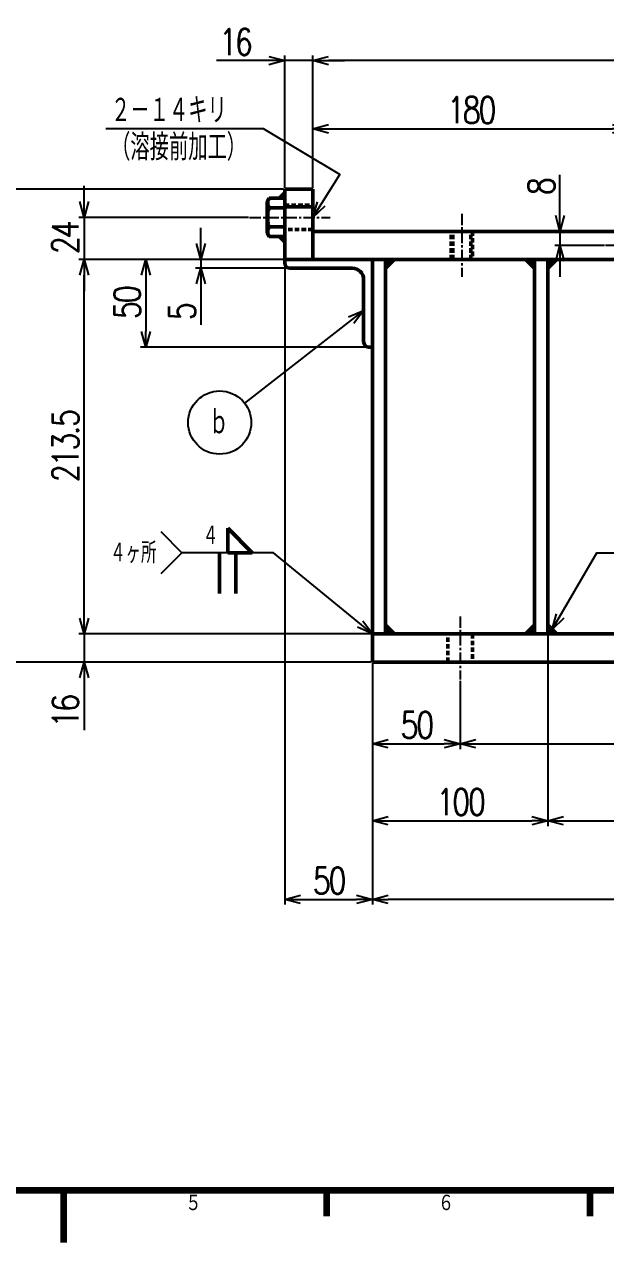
# Model space of a CAD drawing. Header units: millimetres. Extents: x -1152 to 630, y -346 to 914.
# Drawn here: x -544 to -213, y -331 to 363 of the extents above; entities that cross this region are included whole.
import ezdxf

# ---------------------------------------------------------------- set-up
doc = ezdxf.new("R2010")
doc.units = ezdxf.units.MM
doc.header["$LTSCALE"] = 0.20156
doc.linetypes.add('CENTER', pattern=[50.8, 31.75, -6.35, 6.35, -6.35])
doc.linetypes.add('DASHED', pattern=[19.05, 12.7, -6.35])
for name, color, linetype in [('NoLayerName_001', 7, 'Continuous'), ('NoLayerName_002', 7, 'Continuous'), ('NoLayerName_004', 7, 'Continuous')]:
    doc.layers.add(name, color=color, linetype=linetype)
doc.styles.get("Standard").update_dxf_attribs({"font": 'txt', "bigfont": 'extfont2'})
doc.dimstyles.get("Standard").update_dxf_attribs({"dimtxt": 2.5, "dimasz": 2.5, "dimexe": 1.25, "dimexo": 0.625, "dimtad": 1, "dimdec": 3, "dimzin": 0, "dimdsep": 46, "dimtxsty": 'Standard', "dimcen": 2.5, "dimadec": 0, "dimazin": 0, "dimtfac": 0.75, "dimtdec": 3, "dimtmove": 0, "dimatfit": 3, "dimfxl": 1, "dimarcsym": 0})

# ---------------------------------------------------------------- blocks, each defined once
blk = doc.blocks.new('_OPEN30')
at = {"color": 0, "linetype": 'ByBlock', "lineweight": -2}
for p, q in [((-1, 0.267949), (0, 0)), ((0, 0), (-1, -0.267949)), ((0, 0), (-1, 0))]:
    blk.add_line(p, q, dxfattribs=at)
blk = doc.blocks.new('*D73')
at = {"layer": 'Defpoints', "color": 0}
for p in [(-380, 342.83), (-380, 269.5), (50, 245.5)]:
    blk.add_point(p, dxfattribs=at)
at = {"layer": 'NoLayerName_001', "color": 0, "linetype": 'Continuous', "lineweight": 25}
for p, q in [((-380, 270.13), (-380, 345.83)), ((41, 342.83), (-371, 342.83)), ((50, 246.13), (50, 345.83))]:
    blk.add_line(p, q, dxfattribs=at)
at = {"layer": 'NoLayerName_001', "color": 0, "lineweight": 25, "xscale": 9, "yscale": 9, "zscale": 9}
for p, rotation in [((-380, 342.83), 180), ((50, 342.83), 360)]:
    blk.add_blockref('_OPEN30', p, dxfattribs=dict(at, rotation=rotation))
at = {"layer": 'NoLayerName_001', "color": 2, "lineweight": 50, "insert": (-165, 353.65), "char_height": 15, "attachment_point": 5}
blk.add_mtext('\\W0.800000;\\T0.875000;430', dxfattribs=at)
blk = doc.blocks.new('*D74')
at = {"layer": 'Defpoints', "color": 0}
for p in [(-396, 342.83), (-396, 269.5), (-380, 269.5)]:
    blk.add_point(p, dxfattribs=at)
at = {"layer": 'NoLayerName_001', "color": 0, "linetype": 'Continuous', "lineweight": 25}
for p, q in [((-396, 342.83), (-434.81, 342.83)), ((-405, 342.83), (-414, 342.83)), ((-396, 270.13), (-396, 345.83)), ((-380, 342.83), (-396, 342.83)), ((-380, 270.13), (-380, 345.83)), ((-371, 342.83), (-362, 342.83))]:
    blk.add_line(p, q, dxfattribs=at)
at = {"layer": 'NoLayerName_001', "color": 0, "lineweight": 25, "xscale": 9, "yscale": 9, "zscale": 9}
blk.add_blockref('_OPEN30', (-396, 342.83), dxfattribs=at)
at = {"layer": 'NoLayerName_001', "color": 0, "lineweight": 25, "xscale": 9, "yscale": 9, "zscale": 9, "rotation": 180}
blk.add_blockref('_OPEN30', (-380, 342.83), dxfattribs=at)
at = {"layer": 'NoLayerName_001', "color": 2, "lineweight": 50, "insert": (-424.41, 353.49), "char_height": 15, "attachment_point": 5}
blk.add_mtext('\\W0.800000;\\T0.875000;16', dxfattribs=at)
blk = doc.blocks.new('*D75')
at = {"layer": 'Defpoints', "color": 0}
for p in [(-396, 229.5), (-443.84, 224.5), (-393, 224.5)]:
    blk.add_point(p, dxfattribs=at)
at = {"layer": 'NoLayerName_001', "color": 0, "linetype": 'Continuous', "lineweight": 25}
for p, q in [((-443.84, 238.5), (-443.84, 247.5)), ((-396.62, 229.5), (-446.84, 229.5)), ((-443.84, 229.5), (-443.84, 224.5)), ((-393.62, 224.5), (-446.84, 224.5)), ((-443.84, 224.5), (-443.84, 192.24)), ((-443.84, 215.5), (-443.84, 206.5))]:
    blk.add_line(p, q, dxfattribs=at)
at = {"layer": 'NoLayerName_001', "color": 0, "lineweight": 25, "xscale": 9, "yscale": 9, "zscale": 9}
for p, rotation in [((-443.84, 229.5), 270), ((-443.84, 224.5), 90)]:
    blk.add_blockref('_OPEN30', p, dxfattribs=dict(at, rotation=rotation))
at = {"layer": 'NoLayerName_001', "color": 2, "lineweight": 50, "insert": (-454.49, 199.37), "char_height": 15, "attachment_point": 5, "rotation": 90}
blk.add_mtext('\\W0.800000;\\T0.875000;5', dxfattribs=at)
blk = doc.blocks.new('*D76')
at = {"layer": 'Defpoints', "color": 0}
for p in [(-396, 229.5), (-475.17, 179.5), (-348, 179.5)]:
    blk.add_point(p, dxfattribs=at)
at = {"layer": 'NoLayerName_001', "color": 0, "linetype": 'Continuous', "lineweight": 25}
for p, q in [((-396.62, 229.5), (-478.17, 229.5)), ((-475.17, 220.5), (-475.17, 188.5)), ((-348.62, 179.5), (-478.17, 179.5))]:
    blk.add_line(p, q, dxfattribs=at)
at = {"layer": 'NoLayerName_001', "color": 0, "lineweight": 25, "xscale": 9, "yscale": 9, "zscale": 9}
for p, rotation in [((-475.17, 229.5), 90), ((-475.17, 179.5), 270)]:
    blk.add_blockref('_OPEN30', p, dxfattribs=dict(at, rotation=rotation))
at = {"layer": 'NoLayerName_001', "color": 2, "lineweight": 50, "insert": (-485.83, 204.5), "char_height": 15, "attachment_point": 5, "rotation": 90}
blk.add_mtext('\\W0.800000;\\T0.875000;50', dxfattribs=at)
blk = doc.blocks.new('*D77')
at = {"layer": 'Defpoints', "color": 0}
for p in [(-416, 253.5), (-510.35, 229.5), (-396, 229.5)]:
    blk.add_point(p, dxfattribs=at)
at = {"layer": 'NoLayerName_001', "color": 0, "linetype": 'Continuous', "lineweight": 25}
for p, q in [((-510.35, 262.5), (-510.35, 271.5)), ((-416.62, 253.5), (-513.35, 253.5)), ((-510.35, 253.5), (-510.35, 229.5)), ((-396.62, 229.5), (-513.35, 229.5)), ((-510.35, 220.5), (-510.35, 211.5))]:
    blk.add_line(p, q, dxfattribs=at)
at = {"layer": 'NoLayerName_001', "color": 0, "lineweight": 25, "xscale": 9, "yscale": 9, "zscale": 9}
for p, rotation in [((-510.35, 253.5), 270), ((-510.35, 229.5), 90)]:
    blk.add_blockref('_OPEN30', p, dxfattribs=dict(at, rotation=rotation))
at = {"layer": 'NoLayerName_001', "color": 2, "lineweight": 50, "insert": (-521.17, 241.5), "char_height": 15, "attachment_point": 5, "rotation": 90}
blk.add_mtext('\\W0.800000;\\T0.875000;24', dxfattribs=at)
blk = doc.blocks.new('*D78')
at = {"layer": 'Defpoints', "color": 0}
for p in [(-510.35, 229.5), (-396, 229.5), (-346, 16)]:
    blk.add_point(p, dxfattribs=at)
at = {"layer": 'NoLayerName_001', "color": 0, "linetype": 'Continuous', "lineweight": 25}
for p, q in [((-396.62, 229.5), (-513.35, 229.5)), ((-510.35, 25), (-510.35, 220.5)), ((-346.62, 16), (-513.35, 16))]:
    blk.add_line(p, q, dxfattribs=at)
at = {"layer": 'NoLayerName_001', "color": 0, "lineweight": 25, "xscale": 9, "yscale": 9, "zscale": 9}
for p, rotation in [((-510.35, 229.5), 90), ((-510.35, 16), 270)]:
    blk.add_blockref('_OPEN30', p, dxfattribs=dict(at, rotation=rotation))
at = {"layer": 'NoLayerName_001', "color": 2, "lineweight": 50, "insert": (-521, 122.75), "char_height": 15, "attachment_point": 5, "rotation": 90}
blk.add_mtext('\\W0.800000;\\T0.875000;213.5', dxfattribs=at)
blk = doc.blocks.new('*D79')
at = {"layer": 'Defpoints', "color": 0}
for p in [(-346, 16), (-510.35, 0), (-346, 0)]:
    blk.add_point(p, dxfattribs=at)
at = {"layer": 'NoLayerName_001', "color": 0, "linetype": 'Continuous', "lineweight": 25}
for p, q in [((-510.35, 25), (-510.35, 34)), ((-346.62, 16), (-513.35, 16)), ((-510.35, 16), (-510.35, 0)), ((-346.62, 0), (-513.35, 0)), ((-510.35, 0), (-510.35, -38.81)), ((-510.35, -9), (-510.35, -18))]:
    blk.add_line(p, q, dxfattribs=at)
at = {"layer": 'NoLayerName_001', "color": 0, "lineweight": 25, "xscale": 9, "yscale": 9, "zscale": 9}
for p, rotation in [((-510.35, 16), 270), ((-510.35, 0), 90)]:
    blk.add_blockref('_OPEN30', p, dxfattribs=dict(at, rotation=rotation))
at = {"layer": 'NoLayerName_001', "color": 2, "lineweight": 50, "insert": (-521, -28.41), "char_height": 15, "attachment_point": 5, "rotation": 90}
blk.add_mtext('\\W0.800000;\\T0.875000;16', dxfattribs=at)
blk = doc.blocks.new('*D80')
at = {"layer": 'Defpoints', "color": 0}
for p in [(-552.53, 269.5), (-396, 269.5), (-346, 0)]:
    blk.add_point(p, dxfattribs=at)
at = {"layer": 'NoLayerName_001', "color": 0, "linetype": 'Continuous', "lineweight": 25}
for p, q in [((-396.62, 269.5), (-555.53, 269.5)), ((-552.53, 9), (-552.53, 260.5)), ((-346.62, 0), (-555.53, 0))]:
    blk.add_line(p, q, dxfattribs=at)
at = {"layer": 'NoLayerName_001', "color": 0, "lineweight": 25, "xscale": 9, "yscale": 9, "zscale": 9}
for p, rotation in [((-552.53, 269.5), 90), ((-552.53, 0), 270)]:
    blk.add_blockref('_OPEN30', p, dxfattribs=dict(at, rotation=rotation))
at = {"layer": 'NoLayerName_001', "color": 2, "lineweight": 50, "insert": (-563.19, 134.75), "char_height": 15, "attachment_point": 5, "rotation": 90}
blk.add_mtext('\\W0.800000;\\T0.875000;269.5', dxfattribs=at)
blk = doc.blocks.new('*D81')
at = {"layer": 'Defpoints', "color": 0}
for p in [(-296, -10), (-50, -10), (-50, -46.57)]:
    blk.add_point(p, dxfattribs=at)
at = {"layer": 'NoLayerName_001', "color": 0, "linetype": 'Continuous', "lineweight": 25}
for p, q in [((-296, -10.63), (-296, -49.57)), ((-50, -10.63), (-50, -49.57)), ((-287, -46.57), (-59, -46.57))]:
    blk.add_line(p, q, dxfattribs=at)
at = {"layer": 'NoLayerName_001', "color": 0, "lineweight": 25, "xscale": 9, "yscale": 9, "zscale": 9}
for p, rotation in [((-296, -46.57), 180), ((-50, -46.57), 360)]:
    blk.add_blockref('_OPEN30', p, dxfattribs=dict(at, rotation=rotation))
at = {"layer": 'NoLayerName_001', "color": 2, "lineweight": 50, "insert": (-173, -35.75), "char_height": 15, "attachment_point": 5}
blk.add_mtext('\\W0.800000;\\T0.875000;246', dxfattribs=at)
blk = doc.blocks.new('*D82')
at = {"layer": 'Defpoints', "color": 0}
for p in [(-346, 0), (-296, -10), (-296, -46.57)]:
    blk.add_point(p, dxfattribs=at)
at = {"layer": 'NoLayerName_001', "color": 0, "linetype": 'Continuous', "lineweight": 25}
for p, q in [((-346, -0.62), (-346, -49.57)), ((-296, -10.62), (-296, -49.57)), ((-337, -46.57), (-305, -46.57))]:
    blk.add_line(p, q, dxfattribs=at)
at = {"layer": 'NoLayerName_001', "color": 0, "lineweight": 25, "xscale": 9, "yscale": 9, "zscale": 9, "rotation": 180}
blk.add_blockref('_OPEN30', (-346, -46.57), dxfattribs=at)
at = {"layer": 'NoLayerName_001', "color": 0, "lineweight": 25, "xscale": 9, "yscale": 9, "zscale": 9}
blk.add_blockref('_OPEN30', (-296, -46.57), dxfattribs=at)
at = {"layer": 'NoLayerName_001', "color": 2, "lineweight": 50, "insert": (-321, -35.92), "char_height": 15, "attachment_point": 5}
blk.add_mtext('\\W0.800000;\\T0.875000;50', dxfattribs=at)
blk = doc.blocks.new('*D83')
at = {"layer": 'Defpoints', "color": 0}
for p in [(-246, 16), (-100, 16), (-100, -90.45)]:
    blk.add_point(p, dxfattribs=at)
at = {"layer": 'NoLayerName_001', "color": 0, "linetype": 'Continuous', "lineweight": 25}
for p, q in [((-246, 15.38), (-246, -93.45)), ((-100, 15.38), (-100, -93.45)), ((-237, -90.45), (-109, -90.45))]:
    blk.add_line(p, q, dxfattribs=at)
at = {"layer": 'NoLayerName_001', "color": 0, "lineweight": 25, "xscale": 9, "yscale": 9, "zscale": 9, "rotation": 180}
blk.add_blockref('_OPEN30', (-246, -90.45), dxfattribs=at)
at = {"layer": 'NoLayerName_001', "color": 0, "lineweight": 25, "xscale": 9, "yscale": 9, "zscale": 9}
blk.add_blockref('_OPEN30', (-100, -90.45), dxfattribs=at)
at = {"layer": 'NoLayerName_001', "color": 2, "lineweight": 50, "insert": (-173, -79.62), "char_height": 15, "attachment_point": 5}
blk.add_mtext('\\W0.800000;\\T0.875000;146', dxfattribs=at)
blk = doc.blocks.new('*D84')
at = {"layer": 'Defpoints', "color": 0}
for p in [(-246, 16), (-346, 0), (-246, -90.45)]:
    blk.add_point(p, dxfattribs=at)
at = {"layer": 'NoLayerName_001', "color": 0, "linetype": 'Continuous', "lineweight": 25}
for p, q in [((-246, 15.38), (-246, -93.45)), ((-346, -0.62), (-346, -93.45)), ((-337, -90.45), (-255, -90.45))]:
    blk.add_line(p, q, dxfattribs=at)
at = {"layer": 'NoLayerName_001', "color": 0, "lineweight": 25, "xscale": 9, "yscale": 9, "zscale": 9, "rotation": 180}
blk.add_blockref('_OPEN30', (-346, -90.45), dxfattribs=at)
at = {"layer": 'NoLayerName_001', "color": 0, "lineweight": 25, "xscale": 9, "yscale": 9, "zscale": 9}
blk.add_blockref('_OPEN30', (-246, -90.45), dxfattribs=at)
at = {"layer": 'NoLayerName_001', "color": 2, "lineweight": 50, "insert": (-296, -79.79), "char_height": 15, "attachment_point": 5}
blk.add_mtext('\\W0.800000;\\T0.875000;100', dxfattribs=at)
blk = doc.blocks.new('*D86')
at = {"layer": 'Defpoints', "color": 0}
for p in [(-346, 0), (-346, -135.28), (0, -135.28)]:
    blk.add_point(p, dxfattribs=at)
at = {"layer": 'NoLayerName_001', "color": 0, "linetype": 'Continuous', "lineweight": 25}
for p, q in [((-346, -0.62), (-346, -138.28)), ((-9, -135.28), (-337, -135.28))]:
    blk.add_line(p, q, dxfattribs=at)
at = {"layer": 'NoLayerName_001', "color": 0, "lineweight": 25, "xscale": 9, "yscale": 9, "zscale": 9}
for p, rotation in [((-346, -135.28), 180), ((0, -135.28), 360)]:
    blk.add_blockref('_OPEN30', p, dxfattribs=dict(at, rotation=rotation))
at = {"layer": 'NoLayerName_001', "color": 2, "lineweight": 50, "insert": (-173, -124.46), "char_height": 15, "attachment_point": 5}
blk.add_mtext('\\W0.800000;\\T0.875000;346', dxfattribs=at)
blk = doc.blocks.new('*D88')
at = {"layer": 'Defpoints', "color": 0}
for p in [(-387, 245.5), (-239.06, 237.5), (-213, 237.5)]:
    blk.add_point(p, dxfattribs=at)
at = {"layer": 'NoLayerName_001', "color": 0, "linetype": 'Continuous', "lineweight": 25}
for p, q in [((-239.06, 245.5), (-239.06, 277.76)), ((-239.06, 254.5), (-239.06, 263.5)), ((-239.06, 245.5), (-239.06, 237.5)), ((-213.62, 237.5), (-242.06, 237.5)), ((-239.06, 228.5), (-239.06, 219.5))]:
    blk.add_line(p, q, dxfattribs=at)
at = {"layer": 'NoLayerName_001', "color": 0, "lineweight": 25, "xscale": 9, "yscale": 9, "zscale": 9}
for p, rotation in [((-239.06, 245.5), 270), ((-239.06, 237.5), 90)]:
    blk.add_blockref('_OPEN30', p, dxfattribs=dict(at, rotation=rotation))
at = {"layer": 'NoLayerName_001', "color": 2, "lineweight": 50, "insert": (-249.72, 270.63), "char_height": 15, "attachment_point": 5, "rotation": 90}
blk.add_mtext('\\W0.800000;\\T0.875000;8', dxfattribs=at)
blk = doc.blocks.new('*D94')
at = {"layer": 'Defpoints', "color": 0}
for p in [(-396, 227.5), (-346, 0), (-346, -135.28)]:
    blk.add_point(p, dxfattribs=at)
at = {"layer": 'NoLayerName_001', "color": 0, "linetype": 'Continuous', "lineweight": 25}
for p, q in [((-396, 226.88), (-396, -138.28)), ((-346, -0.62), (-346, -138.28)), ((-387, -135.28), (-355, -135.28))]:
    blk.add_line(p, q, dxfattribs=at)
at = {"layer": 'NoLayerName_001', "color": 0, "lineweight": 25, "xscale": 9, "yscale": 9, "zscale": 9, "rotation": 180}
blk.add_blockref('_OPEN30', (-396, -135.28), dxfattribs=at)
at = {"layer": 'NoLayerName_001', "color": 0, "lineweight": 25, "xscale": 9, "yscale": 9, "zscale": 9}
blk.add_blockref('_OPEN30', (-346, -135.28), dxfattribs=at)
at = {"layer": 'NoLayerName_001', "color": 2, "lineweight": 50, "insert": (-371, -124.62), "char_height": 15, "attachment_point": 5}
blk.add_mtext('\\W0.800000;\\T0.875000;50', dxfattribs=at)
blk = doc.blocks.new('DIM_0014')
at = {"layer": 'NoLayerName_001', "color": 3, "linetype": 'Continuous', "lineweight": 25}
for points in [[(118.01, 0), (133.52, 24.43), (90, 50.46), (0, 50.46)], [(124.87, 6.3), (118.01, 0), (120.8, 8.89)]]:
    blk.add_lwpolyline(points, dxfattribs=at)
at = {"layer": 'NoLayerName_001', "color": 2, "linetype": 'Continuous', "lineweight": 50, "width": 0.666667}
for s, p in [('２－１４キリ', (3, 53.46)), ('（溶接前加工）', (3, 32.46))]:
    blk.add_text(s, height=15, dxfattribs=at).set_placement(p)
blk = doc.blocks.new('*D96')
at = {"layer": 'Defpoints', "color": 0}
for p in [(-200, 303.96), (-380, 269.5), (-200, 250.5)]:
    blk.add_point(p, dxfattribs=at)
at = {"layer": 'NoLayerName_001', "color": 0, "linetype": 'Continuous', "lineweight": 25}
for p, q in [((-380, 270.13), (-380, 306.96)), ((-200, 251.13), (-200, 306.96)), ((-371, 303.96), (-209, 303.96))]:
    blk.add_line(p, q, dxfattribs=at)
at = {"layer": 'NoLayerName_001', "color": 0, "lineweight": 25, "xscale": 9, "yscale": 9, "zscale": 9, "rotation": 180}
blk.add_blockref('_OPEN30', (-380, 303.96), dxfattribs=at)
at = {"layer": 'NoLayerName_001', "color": 0, "lineweight": 25, "xscale": 9, "yscale": 9, "zscale": 9}
blk.add_blockref('_OPEN30', (-200, 303.96), dxfattribs=at)
at = {"layer": 'NoLayerName_001', "color": 2, "lineweight": 50, "insert": (-290, 314.62), "char_height": 15, "attachment_point": 5}
blk.add_mtext('\\W0.800000;\\T0.875000;180', dxfattribs=at)
blk = doc.blocks.new('JZB_0010')
at = {"layer": 'NoLayerName_001', "color": 7, "linetype": 'Continuous', "lineweight": 50}
for p, q in [((0, 0), (0, 16)), ((346, 16), (0, 16)), ((346, 0), (346, 16)), ((346, 0), (0, 0))]:
    blk.add_line(p, q, dxfattribs=at)
blk = doc.blocks.new('JZB_0011')
at = {"layer": 'NoLayerName_001', "color": 7, "linetype": 'Continuous', "lineweight": 50}
for p, q in [((0, 16), (430, 16)), ((430, 0), (430, 16)), ((0, 0), (430, 0))]:
    blk.add_line(p, q, dxfattribs=at)
blk = doc.blocks.new('JZB_0013')
at = {"layer": 'NoLayerName_001', "color": 7, "linetype": 'Continuous', "lineweight": 50}
for p, q in [((0, 0), (0, 213.5)), ((7.5, 0), (7.5, 213.5)), ((92.5, 213.5), (92.5, 0)), ((100, 213.5), (100, 0))]:
    blk.add_line(p, q, dxfattribs=at)
blk = doc.blocks.new('JZB_0014')
at = {"layer": 'NoLayerName_001', "color": 7, "linetype": 'Continuous', "lineweight": 50}
for p, q in [((16, 50), (0, 50)), ((0, 48), (0, 50)), ((38.5, 45), (3, 45)), ((45, 3), (45, 38.5)), ((50, 0), (48, 0))]:
    blk.add_line(p, q, dxfattribs=at)
for centre, radius, start, end in [((3, 48), 3, 180, 270), ((38.5, 38.5), 6.5, 360, 90), ((48, 3), 3, 180, 270)]:
    blk.add_arc(centre, radius, start, end, dxfattribs=at)
blk = doc.blocks.new('JZB_0016')
at = {"layer": 'NoLayerName_001', "color": 3, "linetype": 'DASHED', "lineweight": 50}
for p, q in [((0, 14), (16, 14)), ((16, 0), (0, 0))]:
    blk.add_line(p, q, dxfattribs=at)
blk = doc.blocks.new('JZB_0017')
at = {"layer": 'NoLayerName_001', "color": 4, "linetype": 'CENTER', "lineweight": 25}
blk.add_line((7, 36), (7, 0), dxfattribs=at)
at = {"layer": 'NoLayerName_001', "color": 3, "linetype": 'DASHED', "lineweight": 50}
for p, q in [((0, 10), (0, 26)), ((14, 26), (14, 10))]:
    blk.add_line(p, q, dxfattribs=at)
blk = doc.blocks.new('JZB_0020')
at = {"layer": 'NoLayerName_001', "color": 4, "linetype": 'CENTER', "lineweight": 25}
for p, q in [((13, 26), (13, 0)), ((26, 13), (0, 13))]:
    blk.add_line(p, q, dxfattribs=at)
at = {"layer": 'NoLayerName_001', "color": 3, "linetype": 'Continuous', "lineweight": 25}
blk.add_circle((13, 13), 3, dxfattribs=at)
at = {"layer": 'NoLayerName_001', "color": 7, "linetype": 'Continuous', "lineweight": 50}
blk.add_circle((13, 13), 2.46, dxfattribs=at)
blk = doc.blocks.new('JZB_0022')
at = {"layer": 'NoLayerName_001', "color": 4, "linetype": 'CENTER', "lineweight": 25}
blk.add_line((6, 36), (6, 0), dxfattribs=at)
at = {"layer": 'NoLayerName_001', "color": 3, "linetype": 'DASHED', "lineweight": 50}
for p, q in [((0, 10), (0, 26)), ((0.95, 10), (0.95, 26)), ((11.05, 10), (11.05, 26)), ((12, 26), (12, 10))]:
    blk.add_line(p, q, dxfattribs=at)
blk = doc.blocks.new('JZB_0023')
at = {"layer": 'NoLayerName_001', "color": 7, "linetype": 'Continuous', "lineweight": 50}
for p, q in [((0, 40), (0, 0)), ((16, 40), (0, 40)), ((16, 40), (16, 0)), ((0, 30), (16, 30)), ((16, 0), (0, 0))]:
    blk.add_line(p, q, dxfattribs=at)
blk = doc.blocks.new('JZB_0024')
at = {"layer": 'NoLayerName_002', "color": 7, "linetype": 'Continuous', "lineweight": 50}
for p, q in [((0, 19.97), (1.14, 21.94)), ((10, 21.94), (1.14, 21.94)), ((10, 21.94), (10, 0)), ((0, 19.97), (0, 1.97)), ((10, 16.45), (1.14, 16.45)), ((1.14, 0), (0, 1.97)), ((10, 5.48), (1.14, 5.48)), ((10, 0), (1.14, 0))]:
    blk.add_line(p, q, dxfattribs=at)
for points, start_tangent, end_tangent in [([(1.14, 21.94), (0.94, 21.58), (0.77, 21.23), (0.62, 20.87), (0.49, 20.5), (0.41, 20.2), (0.35, 19.9), (0.31, 19.6), (0.29, 19.3), (0.29, 19), (0.32, 18.68), (0.37, 18.36), (0.45, 18.04), (0.55, 17.73), (0.67, 17.41), (0.81, 17.09), (0.96, 16.77), (1.14, 16.45)], (-0.480798, -0.876831), (0.483103, -0.875563)), ([(1.14, 16.45), (0.94, 15.75), (0.77, 15.04), (0.63, 14.36), (0.51, 13.67), (0.41, 12.99), (0.34, 12.29), (0.3, 11.58), (0.29, 10.87), (0.31, 10.16), (0.36, 9.45), (0.43, 8.78), (0.53, 8.12), (0.65, 7.46), (0.79, 6.8), (0.96, 6.14), (1.14, 5.48)], (-0.264523, -0.964379), (0.265507, -0.964109)), ([(1.14, 5.48), (0.94, 5.13), (0.77, 4.77), (0.62, 4.41), (0.49, 4.05), (0.41, 3.75), (0.35, 3.45), (0.31, 3.15), (0.29, 2.85), (0.29, 2.55), (0.32, 2.23), (0.37, 1.91), (0.45, 1.59), (0.55, 1.27), (0.67, 0.95), (0.81, 0.63), (0.96, 0.31), (1.14, 0)], (-0.480798, -0.876831), (0.483103, -0.875563))]:
    blk.add_spline(points, degree=3, dxfattribs=dict(at, start_tangent=start_tangent, end_tangent=end_tangent))
blk = doc.blocks.new('DIM_0005')
at = {"layer": 'NoLayerName_001', "color": 2, "linetype": 'Continuous', "lineweight": 50}
for p, q in [((47.04, 57.78), (47.04, 43.83)), ((60.98, 43.83), (47.04, 57.78)), ((47.04, 43.83), (60.98, 43.83)), ((47.04, 43.83), (47.04, 29.88)), ((61.1, 43.83), (47.04, 43.83)), ((47.04, 29.88), (61.1, 43.83))]:
    blk.add_line(p, q, dxfattribs=at)
at = {"layer": 'NoLayerName_001', "color": 3, "linetype": 'Continuous', "lineweight": 25}
for points in [[(85.1, 55.83), (73.1, 43.83), (85.1, 31.83)], [(0, 0), (25.44, 43.83), (73.1, 43.83)], [(6.6, 6.57), (0, 0), (2.43, 8.99)]]:
    blk.add_lwpolyline(points, dxfattribs=at)
at = {"layer": 'NoLayerName_001', "color": 2, "linetype": 'Continuous', "lineweight": 50, "width": 0.666667}
for s, p in [('４', (37.44, 47.58)), ('８ヶ所', (85.1, 37.83))]:
    blk.add_text(s, height=12, dxfattribs=at).set_placement(p)
blk = doc.blocks.new('DIM_0006')
at = {"layer": 'NoLayerName_001', "color": 3, "linetype": 'Continuous', "lineweight": 25}
for points in [[(100.07, 81.89), (32.2, 29.06)], [(91.49, 78.26), (100.07, 81.89), (94.45, 74.46)]]:
    blk.add_lwpolyline(points, dxfattribs=at)
blk.add_circle((18, 18), 18, dxfattribs=at)
at = {"layer": 'NoLayerName_001', "color": 2, "linetype": 'Continuous', "lineweight": 50, "width": 0.666667}
blk.add_text('ｂ', height=15, dxfattribs=at).set_placement((12, 10.5))
blk = doc.blocks.new('DIM_0007')
at = {"layer": 'NoLayerName_001', "color": 2, "linetype": 'Continuous', "lineweight": 50}
for p, q in [((67.02, 60.28), (67.02, 46.33)), ((80.96, 46.33), (67.02, 60.28)), ((62.4, 46.33), (62.4, 23.07)), ((67.02, 46.33), (80.96, 46.33)), ((71.65, 23.07), (71.65, 46.33))]:
    blk.add_line(p, q, dxfattribs=at)
at = {"layer": 'NoLayerName_001', "color": 3, "linetype": 'Continuous', "lineweight": 25}
for points in [[(28.8, 58.33), (40.8, 46.33), (28.8, 34.33)], [(149.53, 0), (93.08, 46.33), (40.8, 46.33)], [(144.11, 7.57), (149.53, 0), (141.05, 3.85)]]:
    blk.add_lwpolyline(points, dxfattribs=at)
at = {"layer": 'NoLayerName_001', "color": 2, "linetype": 'Continuous', "lineweight": 50, "width": 0.666667}
for s, p in [('４', (52.8, 50.08)), ('４ヶ所', (0, 40.33))]:
    blk.add_text(s, height=12, dxfattribs=at).set_placement(p)

msp = doc.modelspace()

# ---------------------------------------------------------------- hatches: boundary and pattern name
at = {"layer": 'NoLayerName_001', "linetype": 'Continuous', "lineweight": 25}
h = msp.add_hatch(dxfattribs=at)
h.set_pattern_fill('ANSI31', color=6, scale=0.0945, angle=90)
h.paths.add_polyline_path([(-396, 267.4697), (-399, 264.4697), (-396, 264.4697)])
h = msp.add_hatch(dxfattribs=at)
h.set_pattern_fill('ANSI31', color=6, scale=0.0945, angle=180)
h.paths.add_polyline_path([(-396, 239.5303), (-399, 242.5303), (-396, 242.5303)])
h = msp.add_hatch(dxfattribs=at)
h.set_pattern_fill('ANSI31', color=6, scale=0.0945, angle=270)
h.paths.add_polyline_path([(-338.5, 224.5), (-333.5, 229.5), (-338.5, 229.5)])
h = msp.add_hatch(dxfattribs=at)
h.set_pattern_fill('ANSI31', color=6, scale=0.0945, angle=180)
h.paths.add_polyline_path([(-253.5, 224.5), (-258.5, 229.5), (-253.5, 229.5)])
h = msp.add_hatch(dxfattribs=at)
h.set_pattern_fill('ANSI31', color=6, scale=0.0945, angle=270)
h.paths.add_polyline_path([(-246, 224.5), (-241, 229.5), (-246, 229.5)])
h = msp.add_hatch(dxfattribs=at)
h.set_pattern_fill('ANSI31', color=6, scale=0.0945, angle=360)
h.paths.add_polyline_path([(-338.5, 21), (-333.5, 16), (-338.5, 16)])
h = msp.add_hatch(dxfattribs=at)
h.set_pattern_fill('ANSI31', color=6, scale=0.0945, angle=90)
h.paths.add_polyline_path([(-253.5, 21), (-258.5, 16), (-253.5, 16)])
h = msp.add_hatch(dxfattribs=at)
h.set_pattern_fill('ANSI31', color=6, scale=0.0945, angle=360)
h.paths.add_polyline_path([(-246, 21), (-241, 16), (-246, 16)])

# ---------------------------------------------------------------- linework, layer by layer
at = {"layer": 'NoLayerName_001', "color": 6, "linetype": 'Continuous', "lineweight": 50}
for p, q in [((-399, 264.4697), (-396, 267.4697)), ((-399, 242.5303), (-396, 239.5303)), ((-338.5, 224.5), (-333.5, 229.5)), ((-253.5, 224.5), (-258.5, 229.5)), ((-246, 224.5), (-241, 229.5)), ((-338.5, 21), (-333.5, 16)), ((-253.5, 21), (-258.5, 16)), ((-246, 21), (-241, 16))]:
    msp.add_line(p, q, dxfattribs=at)
at = {"layer": 'NoLayerName_001', "color": 4, "linetype": 'CENTER', "lineweight": 25}
msp.add_line((-416, 253.5), (-370, 253.5), dxfattribs=at)
at = {"layer": 'NoLayerName_004', "color": 7, "linetype": 'Continuous', "lineweight": 100}
for p, q in [((-1076.9128, -300.9283), (585.0872, -300.9283)), ((-521.9128, -330.9283), (-521.9128, -300.9283)), ((-371.9128, -315.9283), (-371.9128, -300.9283)), ((-221.9128, -315.9283), (-221.9128, -300.9283))]:
    msp.add_line(p, q, dxfattribs=at)

# ---------------------------------------------------------------- block references
at = {"layer": 'NoLayerName_001', "color": 3, "linetype": 'Continuous', "lineweight": 25}
for name, p in [('DIM_0014', (-498.0106, 253.5)), ('DIM_0006', (-451.0709, 118.5141)), ('DIM_0007', (-495.5339, 16)), ('DIM_0005', (-243.5, 18.5))]:
    msp.add_blockref(name, p, dxfattribs=at)
at = {"layer": 'NoLayerName_001'}
for name, p in [('JZB_0023', (-396, 229.5)), ('JZB_0016', (-396, 246.5)), ('JZB_0022', (-301, 219.5)), ('JZB_0020', (-213, 224.5)), ('JZB_0011', (-380, 229.5)), ('JZB_0014', (-396, 179.5)), ('JZB_0013', (-346, 16)), ('JZB_0017', (-303, -10)), ('JZB_0010', (-346, 0))]:
    msp.add_blockref(name, p, dxfattribs=at)
at = {"layer": 'NoLayerName_002'}
msp.add_blockref('JZB_0024', (-406, 242.5303), dxfattribs=at)

# ---------------------------------------------------------------- texts
at = {"layer": 'NoLayerName_004', "color": 7, "lineweight": 100, "char_height": 9.932421, "width": 10.553197, "attachment_point": 7, "line_spacing_factor": 0.6}
for s, insert in [('\\A1;\\W0.833333;５', (-452.6128, -313.3331)), ('\\A1;\\W0.833333;６', (-308.5692, -313.3331))]:
    msp.add_mtext(s, dxfattribs=dict(at, insert=insert))

# ---------------------------------------------------------------- dimensions: what is measured, and where the dimension line sits
at = {"layer": 'NoLayerName_001', "color": 3, "linetype": 'Continuous', "lineweight": 50}
for base, p1, p2, angle, override, picture, middle in [((-396, 342.8279), (-380, 269.5), (-396, 269.5), 180, {"dimtxt": 15, "dimasz": 9, "dimexe": 3, "dimgap": 3, "dimzin": 8, "dimblk": 'OPEN30', "dimclrd": 0, "dimclre": 0, "dimclrt": 2, "dimtp": 0, "dimtm": 0, "dimlwd": 25, "dimlwe": 25}, '*D74', (-424.4073, 342.8279)), ((-380, 342.8279), (50, 245.5), (-380, 269.5), 180, {"dimtxt": 15, "dimasz": 9, "dimexe": 3, "dimgap": 3, "dimzin": 8, "dimblk": 'OPEN30', "dimclrd": 0, "dimclre": 0, "dimclrt": 2, "dimtp": 0, "dimtm": 0, "dimlwd": 25, "dimlwe": 25}, '*D73', (-165, 342.8279)), ((-510.3462, 229.5), (-416, 253.5), (-396, 229.5), 270, {"dimtxt": 15, "dimasz": 9, "dimexe": 3, "dimgap": 3, "dimzin": 8, "dimblk": 'OPEN30', "dimclrd": 0, "dimclre": 0, "dimclrt": 2, "dimtp": 0, "dimtm": 0, "dimlwd": 25, "dimlwe": 25}, '*D77', (-510.3462, 241.5)), ((-239.0589, 237.5), (-387, 245.5), (-213, 237.5), 270, {"dimtxt": 15, "dimasz": 9, "dimexe": 3, "dimgap": 3, "dimzin": 8, "dimblk": 'OPEN30', "dimse1": 1, "dimclrd": 0, "dimclre": 0, "dimclrt": 2, "dimtp": 0, "dimtm": 0, "dimlwd": 25, "dimlwe": 25}, '*D88', (-239.0589, 270.628)), ((-552.5306, 269.5), (-346, 0), (-396, 269.5), 90, {"dimtxt": 15, "dimasz": 9, "dimexe": 3, "dimgap": 3, "dimzin": 8, "dimblk": 'OPEN30', "dimclrd": 0, "dimclre": 0, "dimclrt": 2, "dimtp": 0, "dimtm": 0, "dimlwd": 25, "dimlwe": 25}, '*D80', (-552.5306, 134.75)), ((-443.8367, 224.5), (-396, 229.5), (-393, 224.5), 270, {"dimtxt": 15, "dimasz": 9, "dimexe": 3, "dimgap": 3, "dimzin": 8, "dimblk": 'OPEN30', "dimclrd": 0, "dimclre": 0, "dimclrt": 2, "dimtp": 0, "dimtm": 0, "dimlwd": 25, "dimlwe": 25}, '*D75', (-443.8367, 199.372)), ((-510.3462, 229.5), (-346, 16), (-396, 229.5), 90, {"dimtxt": 15, "dimasz": 9, "dimexe": 3, "dimgap": 3, "dimzin": 8, "dimblk": 'OPEN30', "dimclrd": 0, "dimclre": 0, "dimclrt": 2, "dimtp": 0, "dimtm": 0, "dimlwd": 25, "dimlwe": 25}, '*D78', (-510.3462, 122.75)), ((-475.1742, 179.5), (-396, 229.5), (-348, 179.5), 270, {"dimtxt": 15, "dimasz": 9, "dimexe": 3, "dimgap": 3, "dimzin": 8, "dimblk": 'OPEN30', "dimclrd": 0, "dimclre": 0, "dimclrt": 2, "dimtp": 0, "dimtm": 0, "dimlwd": 25, "dimlwe": 25}, '*D76', (-475.1742, 204.5)), ((-510.3462, 0), (-346, 16), (-346, 0), 270, {"dimtxt": 15, "dimasz": 9, "dimexe": 3, "dimgap": 3, "dimzin": 8, "dimblk": 'OPEN30', "dimclrd": 0, "dimclre": 0, "dimclrt": 2, "dimtp": 0, "dimtm": 0, "dimlwd": 25, "dimlwe": 25}, '*D79', (-510.3462, -28.4073)), ((-346, -135.2803), (0, -135.2803), (-346, 0), 180, {"dimtxt": 15, "dimasz": 9, "dimexe": 3, "dimgap": 3, "dimzin": 8, "dimblk": 'OPEN30', "dimse1": 1, "dimclrd": 0, "dimclre": 0, "dimclrt": 2, "dimtp": 0, "dimtm": 0, "dimlwd": 25, "dimlwe": 25}, '*D86', (-173, -135.2803))]:
    dim = msp.add_linear_dim(base=base, p1=p1, p2=p2, angle=angle, text='\\W0.800000;\\T0.875000;<>', dimstyle='Standard', override=override, dxfattribs=at)
    dim.commit()
    dim.dimension.update_dxf_attribs({"geometry": picture, "text_midpoint": middle, "dimtype": 160})
for base, p1, p2, picture, middle in [((-200, 303.9577), (-380, 269.5), (-200, 250.5), '*D96', (-290, 303.9577)), ((-346, -135.2803), (-396, 227.5), (-346, 0), '*D94', (-371, -135.2803)), ((-246, -90.446), (-346, 0), (-246, 16), '*D84', (-296, -90.446)), ((-100, -90.446), (-246, 16), (-100, 16), '*D83', (-173, -90.446)), ((-296, -46.5747), (-346, 0), (-296, -10), '*D82', (-321, -46.5747)), ((-50, -46.5747), (-296, -10), (-50, -10), '*D81', (-173, -46.5747))]:
    dim = msp.add_linear_dim(base=base, p1=p1, p2=p2, text='\\W0.800000;\\T0.875000;<>', dimstyle='Standard', override={"dimtxt": 15, "dimasz": 9, "dimexe": 3, "dimgap": 3, "dimzin": 8, "dimblk": 'OPEN30', "dimclrd": 0, "dimclre": 0, "dimclrt": 2, "dimtp": 0, "dimtm": 0, "dimlwd": 25, "dimlwe": 25}, dxfattribs=at)
    dim.commit()
    dim.dimension.update_dxf_attribs({"geometry": picture, "text_midpoint": middle, "dimtype": 160})

doc.saveas('drawing.dxf')
